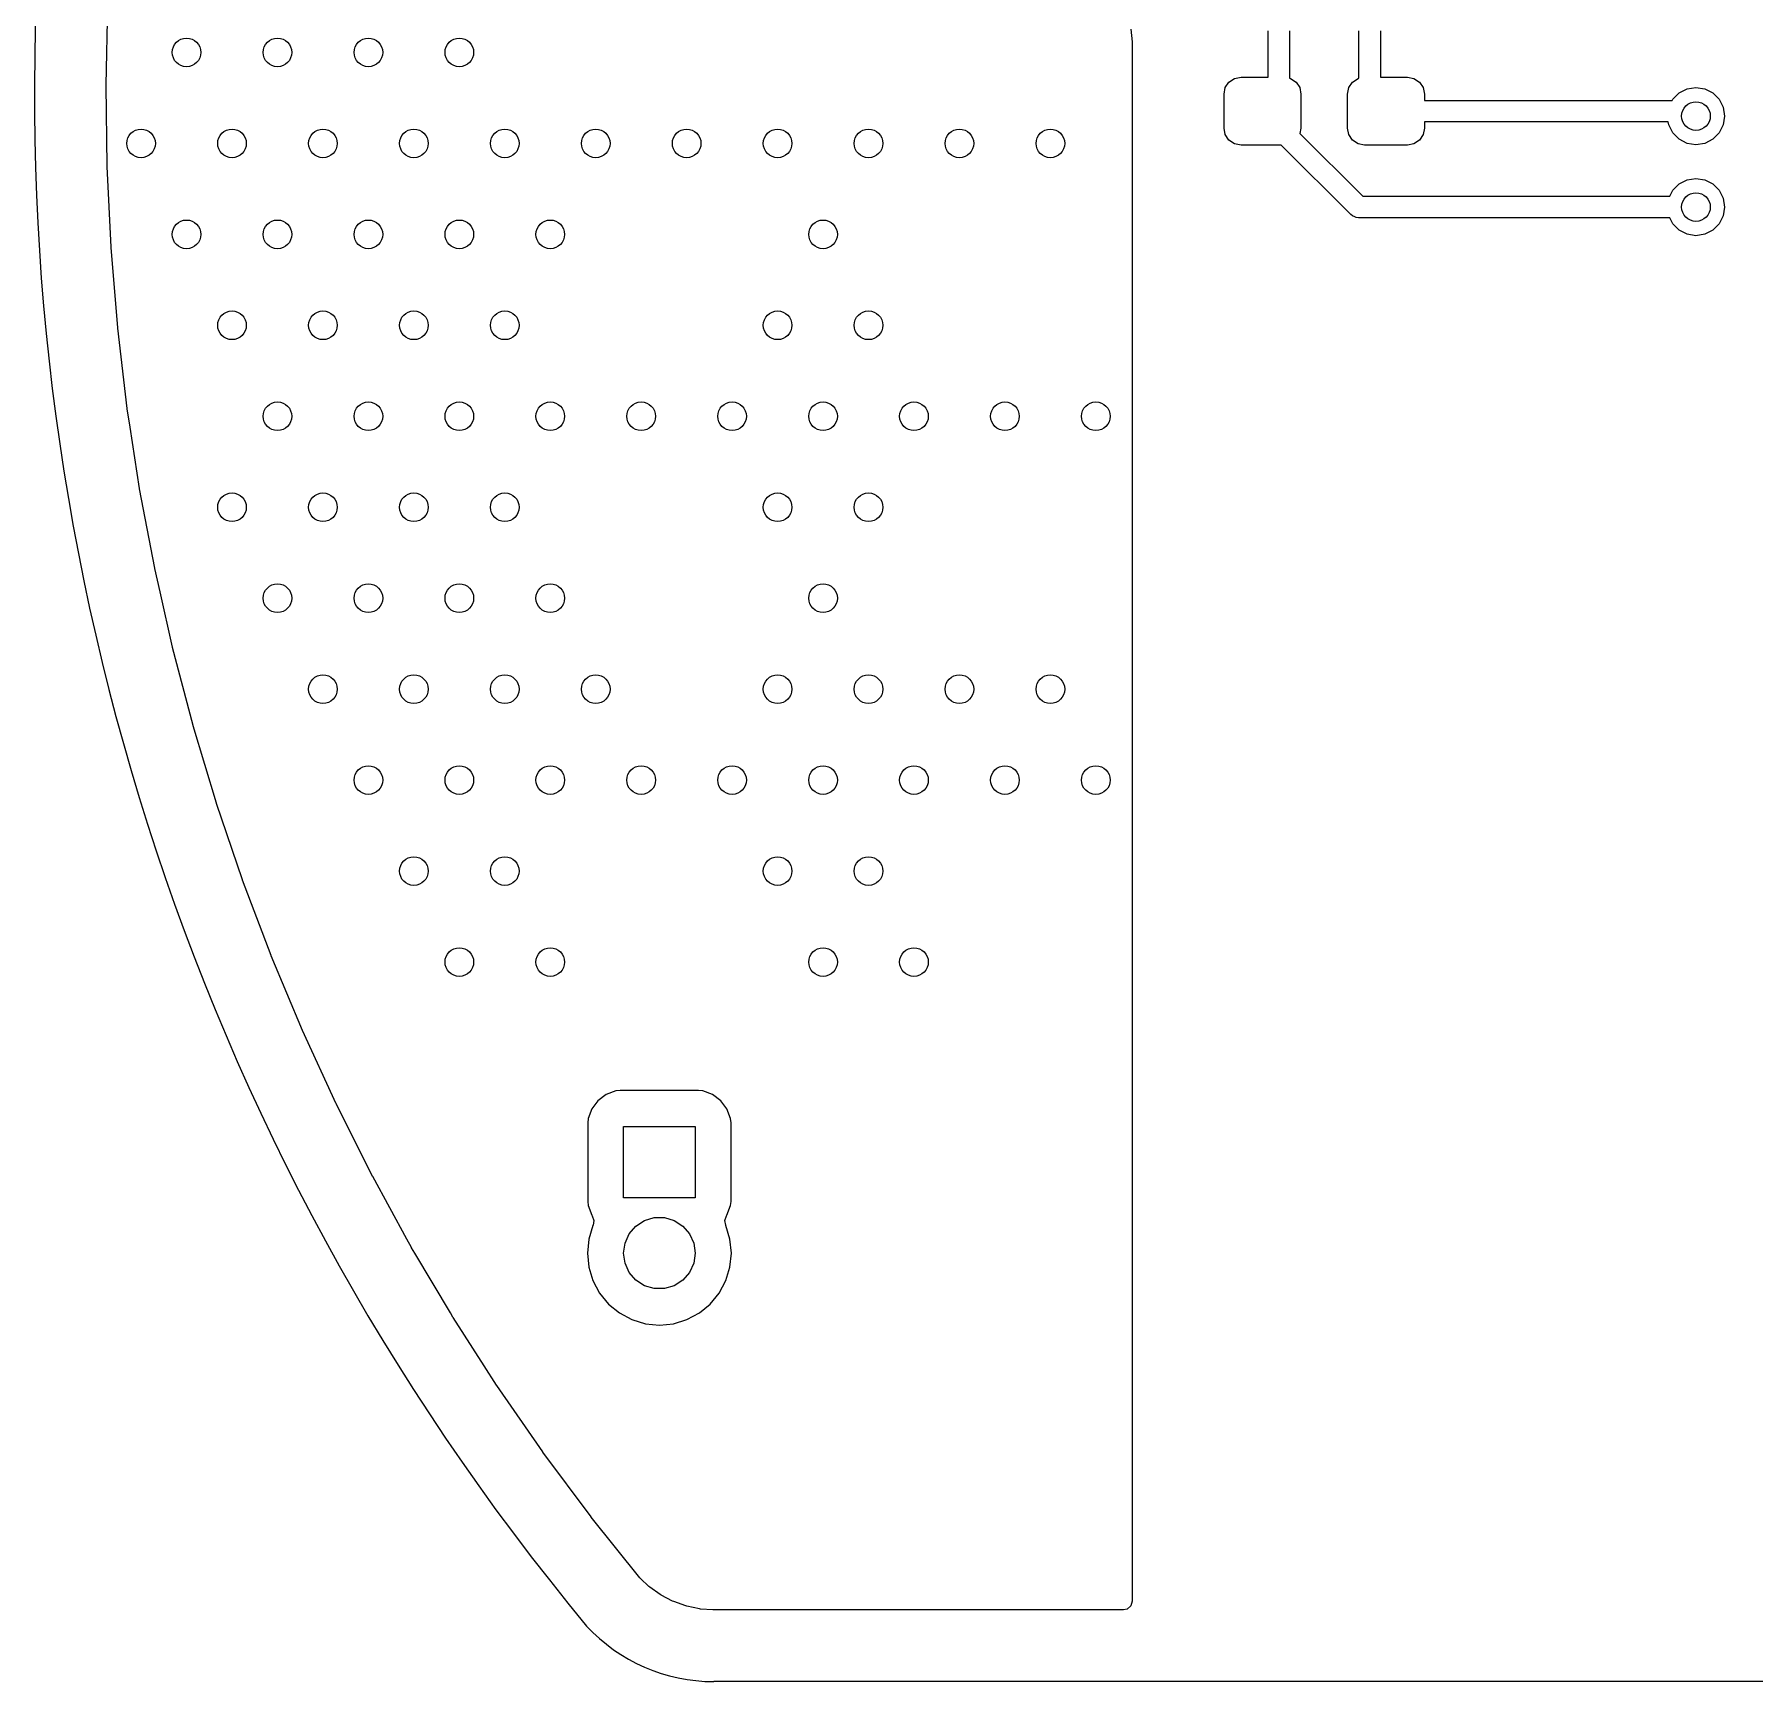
# Model space of a CAD drawing. Extents: x 116 to 183, y -93.2 to -37.6.
# Drawn here: x 115.99 to 140.01, y -93.23 to -70.23 of the extents above; entities that cross this region are included whole.
import ezdxf

# ---------------------------------------------------------------- set-up
doc = ezdxf.new("R2010")
doc.units = 0
doc.layers.add('BLACK', color=7, linetype='CONTINUOUS')

msp = doc.modelspace()

# ---------------------------------------------------------------- linework, layer by layer
at = {"layer": 'BLACK', "linetype": 'CONTINUOUS'}
for p, q in [((116.985954, -70.942931), (117.010053, -69.816171)), ((131.299982, -70.159065), (131.317403, -70.335938)), ((131.317403, -70.335938), (131.318, -70.348092)), ((131.318, -70.348092), (131.318, -92.106831)), ((133.21524, -70.82925), (133.21524, -70.18225)), ((133.51524, -70.18225), (133.51524, -70.844666)), ((134.48524, -70.844666), (134.48524, -70.18225)), ((134.78524, -70.18225), (134.78524, -70.82925)), ((132.669802, -70.898812), (132.746853, -70.847329)), ((132.746853, -70.847329), (132.83774, -70.82925)), ((132.83774, -70.82925), (133.21524, -70.82925)), ((133.51524, -70.844666), (133.528627, -70.847329)), ((133.528627, -70.847329), (133.605678, -70.898812)), ((134.394802, -70.898812), (134.471853, -70.847329)), ((134.471853, -70.847329), (134.48524, -70.844666)), ((134.78524, -70.82925), (135.16274, -70.82925)), ((135.16274, -70.82925), (135.253627, -70.847329)), ((135.253627, -70.847329), (135.330678, -70.898812)), ((116.985937, -70.947244), (116.985954, -70.942931)), ((117.001075, -72.074178), (116.985937, -70.947244)), ((132.60024, -71.06675), (132.618319, -70.975863)), ((132.60024, -71.54175), (132.60024, -71.06675)), ((132.618319, -70.975863), (132.669802, -70.898812)), ((133.605678, -70.898812), (133.657161, -70.975863)), ((133.657161, -70.975863), (133.67524, -71.06675)), ((133.67524, -71.06675), (133.67524, -71.54175)), ((134.32524, -71.06675), (134.343319, -70.975863)), ((134.32524, -71.54175), (134.32524, -71.06675)), ((134.343319, -70.975863), (134.394802, -70.898812)), ((135.330678, -70.898812), (135.382161, -70.975863)), ((135.382161, -70.975863), (135.40024, -71.06675)), ((135.40024, -71.06675), (135.40024, -71.15425)), ((138.868393, -71.138886), (138.956886, -71.050393)), ((138.956886, -71.050393), (139.068393, -70.993577)), ((139.068393, -70.993577), (139.192, -70.974)), ((139.192, -70.974), (139.315607, -70.993577)), ((139.315607, -70.993577), (139.427114, -71.050393)), ((139.427114, -71.050393), (139.515607, -71.138886)), ((135.40024, -71.15425), (138.860565, -71.15425)), ((138.860565, -71.15425), (138.868393, -71.138886)), ((139.515607, -71.138886), (139.572423, -71.250393)), ((139.572423, -71.250393), (139.592, -71.374)), ((132.618319, -71.632637), (132.60024, -71.54175)), ((133.67524, -71.54175), (133.660661, -71.615039)), ((134.343319, -71.632637), (134.32524, -71.54175)), ((135.40024, -71.54175), (135.382161, -71.632637)), ((138.80471, -71.45425), (135.40024, -71.45425)), ((135.40024, -71.45425), (135.40024, -71.54175)), ((138.811577, -71.497607), (138.80471, -71.45425)), ((138.868393, -71.609114), (138.811577, -71.497607)), ((139.572423, -71.497607), (139.515607, -71.609114)), ((139.592, -71.374), (139.572423, -71.497607)), ((132.669802, -71.709688), (132.618319, -71.632637)), ((132.746853, -71.761171), (132.669802, -71.709688)), ((132.83774, -71.77925), (132.746853, -71.761171)), ((133.400608, -71.77925), (132.83774, -71.77925)), ((134.371424, -72.750066), (133.400608, -71.77925)), ((133.660661, -71.615039), (134.539622, -72.494)), ((134.394802, -71.709688), (134.343319, -71.632637)), ((134.471853, -71.761171), (134.394802, -71.709688)), ((134.56274, -71.77925), (134.471853, -71.761171)), ((135.16274, -71.77925), (134.56274, -71.77925)), ((135.253627, -71.761171), (135.16274, -71.77925)), ((135.330678, -71.709688), (135.253627, -71.761171)), ((135.382161, -71.632637), (135.330678, -71.709688)), ((138.956886, -71.697607), (138.868393, -71.609114)), ((139.068393, -71.754423), (138.956886, -71.697607)), ((139.192, -71.774), (139.068393, -71.754423)), ((139.315607, -71.754423), (139.192, -71.774)), ((139.427114, -71.697607), (139.315607, -71.754423)), ((139.515607, -71.609114), (139.427114, -71.697607)), ((117.001205, -72.078386), (117.001075, -72.074178)), ((117.055569, -73.204186), (117.001205, -72.078386)), ((138.956886, -72.320393), (139.068393, -72.263577)), ((139.068393, -72.263577), (139.192, -72.244)), ((139.192, -72.244), (139.315607, -72.263577)), ((139.315607, -72.263577), (139.427114, -72.320393)), ((134.539622, -72.494), (138.825025, -72.494)), ((138.825025, -72.494), (138.868393, -72.408886)), ((138.868393, -72.408886), (138.956886, -72.320393)), ((139.427114, -72.320393), (139.515607, -72.408886)), ((139.515607, -72.408886), (139.572423, -72.520393)), ((139.572423, -72.520393), (139.592, -72.644)), ((134.394155, -72.768721), (134.371424, -72.750066)), ((134.425829, -72.78184), (134.394155, -72.768721)), ((134.448226, -72.791118), (134.425829, -72.78184)), ((134.47749, -72.794), (134.448226, -72.791118)), ((138.825025, -72.794), (134.47749, -72.794)), ((138.868393, -72.879114), (138.825025, -72.794)), ((139.572423, -72.767607), (139.515607, -72.879114)), ((139.592, -72.644), (139.572423, -72.767607)), ((138.956886, -72.967607), (138.868393, -72.879114)), ((139.068393, -73.024423), (138.956886, -72.967607)), ((139.192, -73.044), (139.068393, -73.024423)), ((139.315607, -73.024423), (139.192, -73.044)), ((139.427114, -72.967607), (139.315607, -73.024423)), ((139.515607, -72.879114), (139.427114, -72.967607)), ((117.055846, -73.208397), (117.055569, -73.204186)), ((117.149363, -74.33157), (117.055846, -73.208397)), ((117.149787, -74.335773), (117.149363, -74.33157)), ((117.282346, -75.455016), (117.149787, -74.335773)), ((117.282917, -75.459209), (117.282346, -75.455016)), ((117.322871, -75.718813), (117.282917, -75.459209)), ((117.454355, -76.573135), (117.322871, -75.718813)), ((117.455086, -76.57739), (117.454355, -76.573135)), ((117.665183, -77.6846), (117.455086, -76.57739)), ((117.666057, -77.688811), (117.665183, -77.6846)), ((117.740014, -78.015938), (117.666057, -77.688811)), ((117.914586, -78.788107), (117.740014, -78.015938)), ((117.915612, -78.792301), (117.914586, -78.788107)), ((118.202237, -79.882196), (117.915612, -78.792301)), ((118.203407, -79.886351), (118.202237, -79.882196)), ((118.527816, -80.965664), (118.203407, -79.886351)), ((118.529131, -80.969776), (118.527816, -80.965664)), ((118.890902, -82.037106), (118.529131, -80.969776)), ((118.892359, -82.04117), (118.890902, -82.037106)), ((119.291064, -83.095252), (118.892359, -82.04117)), ((119.292661, -83.099263), (119.291064, -83.095252)), ((119.727829, -84.138853), (119.292661, -83.099263)), ((119.729565, -84.142806), (119.727829, -84.138853)), ((120.20066, -85.166621), (119.729565, -84.142806)), ((123.971664, -85.035206), (123.856455, -85.121452)), ((123.971671, -85.035202), (123.971664, -85.035206)), ((124.106516, -84.984908), (123.971671, -85.035202)), ((124.166123, -84.978501), (124.106516, -84.984908)), ((124.166129, -84.9785), (124.166123, -84.978501)), ((125.261864, -84.9785), (124.166129, -84.9785)), ((125.261873, -84.9785), (125.261864, -84.9785)), ((125.261881, -84.9785), (125.261873, -84.9785)), ((125.261883, -84.978501), (125.261881, -84.9785)), ((125.321483, -84.984908), (125.261883, -84.978501)), ((125.456328, -85.035202), (125.321482, -84.984908)), ((125.321482, -84.984908), (125.321483, -84.984908)), ((125.456335, -85.035206), (125.456328, -85.035202)), ((125.571544, -85.121452), (125.456335, -85.035206)), ((120.202533, -85.170511), (120.20066, -85.166621)), ((120.708976, -86.177293), (120.202533, -85.170511)), ((123.770202, -85.236671), (123.719908, -85.371517)), ((123.770206, -85.236664), (123.770202, -85.236671)), ((123.856452, -85.121455), (123.770206, -85.236664)), ((123.856455, -85.121452), (123.856452, -85.121455)), ((125.571547, -85.121455), (125.571544, -85.121452)), ((125.657793, -85.236664), (125.571547, -85.121455)), ((125.657795, -85.236668), (125.657793, -85.236664)), ((125.657796, -85.236669), (125.657795, -85.236668)), ((125.708091, -85.371517), (125.657796, -85.236669)), ((123.713501, -85.431123), (123.7135, -85.431135)), ((123.7135, -85.431135), (123.7135, -86.52687)), ((123.719908, -85.371517), (123.713501, -85.431116)), ((123.713501, -85.431116), (123.713501, -85.431123)), ((124.214, -86.479), (124.214, -85.479)), ((124.214, -85.479), (125.214, -85.479)), ((125.214, -85.479), (125.214, -86.479)), ((125.714499, -85.431128), (125.708091, -85.371517)), ((125.7145, -86.526873), (125.714499, -85.431128)), ((120.710979, -86.181107), (120.708976, -86.177293)), ((121.188231, -87.05287), (120.710979, -86.181107)), ((125.214, -86.479), (124.214, -86.479)), ((123.7135, -86.52687), (123.713501, -86.526876)), ((123.713501, -86.526876), (123.719908, -86.586483)), ((123.719908, -86.586483), (123.770202, -86.721328)), ((123.770202, -86.721328), (123.770204, -86.721331)), ((123.770204, -86.721331), (123.776231, -86.729382)), ((123.776231, -86.729382), (123.800648, -86.794846)), ((125.627435, -86.793746), (125.651771, -86.729379)), ((125.651771, -86.729379), (125.657796, -86.721331)), ((125.657796, -86.721331), (125.708091, -86.586483)), ((125.708091, -86.586483), (125.7145, -86.526873)), ((123.785188, -86.864267), (123.727975, -87.05287)), ((123.786324, -86.862143), (123.785188, -86.864267)), ((123.786595, -86.860869), (123.786324, -86.862143)), ((123.787518, -86.858641), (123.786595, -86.860869)), ((123.800648, -86.794846), (123.787105, -86.85847)), ((123.787105, -86.85847), (123.787518, -86.858641)), ((124.293373, -86.97868), (124.38657, -86.871125)), ((124.38657, -86.871125), (124.506292, -86.794184)), ((124.506292, -86.794184), (124.642843, -86.754089)), ((124.642843, -86.754089), (124.785157, -86.754089)), ((124.785157, -86.754089), (124.921708, -86.794184)), ((124.921708, -86.794184), (125.04143, -86.871125)), ((125.04143, -86.871125), (125.134627, -86.97868)), ((125.640911, -86.858467), (125.627435, -86.793746)), ((125.640483, -86.858645), (125.640911, -86.858467)), ((125.641418, -86.860904), (125.640483, -86.858645)), ((125.641677, -86.862146), (125.641418, -86.860904)), ((125.642814, -86.864273), (125.641677, -86.862146)), ((125.700024, -87.052868), (125.642814, -86.864273)), ((121.252149, -87.169624), (121.188231, -87.05287)), ((121.254279, -87.173362), (121.252149, -87.169624)), ((121.299178, -87.249), (121.254279, -87.173362)), ((123.727975, -87.05287), (123.708659, -87.249)), ((124.214, -87.249), (124.234254, -87.108134)), ((124.234254, -87.108134), (124.293373, -86.97868)), ((125.134627, -86.97868), (125.193746, -87.108134)), ((125.193746, -87.108134), (125.214, -87.249)), ((125.719341, -87.249), (125.700024, -87.052868)), ((121.795381, -88.08491), (121.299178, -87.249)), ((123.708659, -87.249), (123.727975, -87.445129)), ((123.727975, -87.445129), (123.785188, -87.633733)), ((124.234254, -87.389866), (124.214, -87.249)), ((124.293373, -87.51932), (124.234254, -87.389866)), ((125.193746, -87.389866), (125.134627, -87.51932)), ((125.214, -87.249), (125.193746, -87.389866)), ((125.642814, -87.633727), (125.700024, -87.445132)), ((125.700024, -87.445132), (125.719341, -87.249)), ((123.785188, -87.633733), (123.878086, -87.807532)), ((124.38657, -87.626875), (124.293373, -87.51932)), ((124.506292, -87.703816), (124.38657, -87.626875)), ((125.04143, -87.626875), (124.921708, -87.703816)), ((125.134627, -87.51932), (125.04143, -87.626875)), ((125.54991, -87.807538), (125.642814, -87.633727)), ((123.878086, -87.807532), (123.87809, -87.807539)), ((123.87809, -87.807539), (124.003116, -87.959883)), ((124.642843, -87.743911), (124.506292, -87.703816)), ((124.785157, -87.743911), (124.642843, -87.743911)), ((124.921708, -87.703816), (124.785157, -87.743911)), ((125.424883, -87.959883), (125.54991, -87.807538)), ((121.829574, -88.142512), (121.795381, -88.08491)), ((121.831837, -88.146176), (121.829574, -88.142512)), ((122.266125, -88.822945), (121.831837, -88.146176)), ((124.003116, -87.959883), (124.15546, -88.084909)), ((124.15546, -88.084909), (124.155467, -88.084913)), ((124.155467, -88.084913), (124.329266, -88.177811)), ((125.098727, -88.177814), (125.272538, -88.08491)), ((125.272538, -88.08491), (125.424883, -87.959883)), ((124.329266, -88.177811), (124.329269, -88.177811)), ((124.329269, -88.177811), (124.329273, -88.177814)), ((124.329273, -88.177814), (124.517868, -88.235024)), ((124.517868, -88.235024), (124.714, -88.254341)), ((124.714, -88.254341), (124.910132, -88.235024)), ((124.910132, -88.235024), (125.098727, -88.177814)), ((122.440503, -89.094684), (122.266125, -88.822945)), ((122.442889, -89.098263), (122.440503, -89.094684)), ((123.084203, -90.025006), (122.442889, -89.098263)), ((123.086693, -90.028473), (123.084203, -90.025006)), ((123.759892, -90.932346), (123.086693, -90.028473)), ((123.762531, -90.935763), (123.759892, -90.932346)), ((124.438754, -91.780627), (123.762531, -90.935763)), ((124.450688, -91.793542), (124.438754, -91.780627)), ((124.567324, -91.903049), (124.450688, -91.793542)), ((124.580473, -91.913799), (124.567324, -91.903049)), ((124.725887, -92.016913), (124.580473, -91.913799)), ((124.74038, -92.025765), (124.725887, -92.016913)), ((124.898517, -92.108041), (124.74038, -92.025765)), ((124.914082, -92.114829), (124.898517, -92.108041)), ((125.081988, -92.174729), (124.914082, -92.114829)), ((125.098337, -92.179326), (125.081988, -92.174729)), ((125.272838, -92.215719), (125.098337, -92.179326)), ((125.289662, -92.21804), (125.272838, -92.215719)), ((125.462893, -92.229931), (125.289662, -92.21804)), ((125.471761, -92.23054), (125.462893, -92.229931)), ((125.480252, -92.230831), (125.471761, -92.23054)), ((131.194, -92.230831), (125.480252, -92.230831)), ((131.245511, -92.219625), (131.194, -92.230831)), ((131.298315, -92.17387), (131.245511, -92.219625)), ((131.318, -92.106831), (131.298315, -92.17387)), ((173.482, -93.231331), (125.476, -93.231331))]:
    msp.add_line(p, q, dxfattribs=at)
at = {"layer": 'BLACK'}
for centre in [(118.11, -70.485), (119.38, -70.485), (120.65, -70.485), (121.92, -70.485), (139.192, -71.374), (117.475, -71.755), (118.745, -71.755), (120.015, -71.755), (121.285, -71.755), (122.555, -71.755), (123.825, -71.755), (125.095, -71.755), (126.365, -71.755), (127.635, -71.755), (128.905, -71.755), (130.175, -71.755), (139.192, -72.644), (118.11, -73.025), (119.38, -73.025), (120.65, -73.025), (121.92, -73.025), (123.19, -73.025), (127, -73.025), (118.745, -74.295), (120.015, -74.295), (121.285, -74.295), (122.555, -74.295), (126.365, -74.295), (127.635, -74.295), (119.38, -75.565), (120.65, -75.565), (121.92, -75.565), (123.19, -75.565), (124.46, -75.565), (125.73, -75.565), (127, -75.565), (128.27, -75.565), (129.54, -75.565), (130.81, -75.565), (118.745, -76.835), (120.015, -76.835), (121.285, -76.835), (122.555, -76.835), (126.365, -76.835), (127.635, -76.835), (119.38, -78.105), (120.65, -78.105), (121.92, -78.105), (123.19, -78.105), (127, -78.105), (120.015, -79.375), (121.285, -79.375), (122.555, -79.375), (123.825, -79.375), (126.365, -79.375), (127.635, -79.375), (128.905, -79.375), (130.175, -79.375), (120.65, -80.645), (121.92, -80.645), (123.19, -80.645), (124.46, -80.645), (125.73, -80.645), (127, -80.645), (128.27, -80.645), (129.54, -80.645), (130.81, -80.645), (121.285, -81.915), (122.555, -81.915), (126.365, -81.915), (127.635, -81.915), (121.92, -83.185), (123.19, -83.185), (127, -83.185), (128.27, -83.185)]:
    msp.add_circle(centre, 0.2, dxfattribs=at)
for centre, radius, start, end in [((149.479, -71.074279), 33.493849, -399.6709423, -140.3290577), ((125.476, -90.805), 2.426331, -137.1210964, -90)]:
    msp.add_arc(centre, radius, start, end, dxfattribs=at)

doc.saveas('drawing.dxf')
